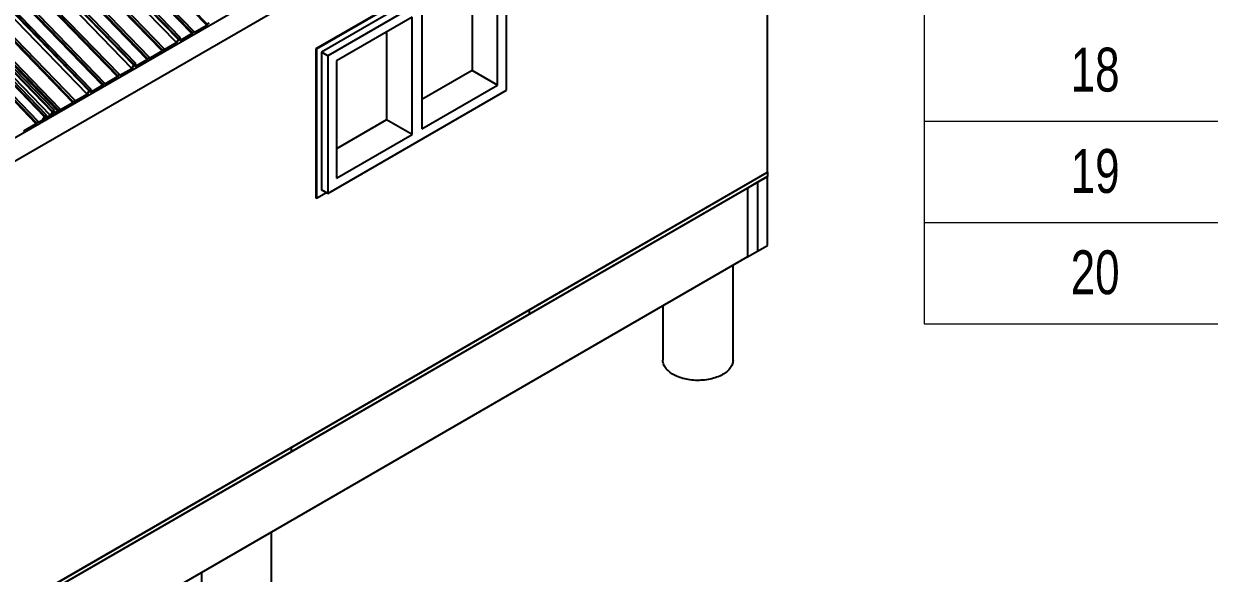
# Model space of a CAD drawing. Header units: inches. Extents: x 0.4 to 16.6, y 0.2 to 10.8.
# Drawn here: x 7.165 to 10.545, y 3.79 to 5.354 of the extents above; entities that cross this region are included whole.
import ezdxf

# ---------------------------------------------------------------- set-up
doc = ezdxf.new("R2010")
doc.units = ezdxf.units.IN
doc.header["$MEASUREMENT"] = 0
doc.styles.add('SLDTEXTSTYLE0', font='TXT', dxfattribs={"width": 0.75})

# ---------------------------------------------------------------- blocks, each defined once
blk = doc.blocks.new('SW_TABLEANNOTATION_0')
at = {"color": 0, "linetype": 'Continuous', "lineweight": 0}
for p, q in [((0, 0), (0, -6.1419)), ((0, -5.5649), (6.6439, -5.5649)), ((0, -5.8534), (6.6439, -5.8534)), ((0, -6.1419), (6.6439, -6.1419))]:
    blk.add_line(p, q, dxfattribs=at)
at = {"color": 0, "linetype": 'Continuous', "lineweight": 0, "char_height": 0.125, "attachment_point": 1, "style": 'SLDTEXTSTYLE0'}
for s, insert in [('18', (0.4171, -5.3559)), ('19', (0.4171, -5.6444)), ('20', (0.4171, -5.9329))]:
    blk.add_mtext(s, dxfattribs=dict(at, insert=insert))

msp = doc.modelspace()

# ---------------------------------------------------------------- linework, layer by layer
at = {"color": 7, "linetype": 'Continuous', "lineweight": 25}
for p, q in [((7.6445, 5.3261), (6.3815, 6.6304)), ((7.6461, 5.3282), (6.3832, 6.6325)), ((7.6515, 5.3313), (6.3885, 6.6355)), ((7.6869, 5.3506), (6.4239, 6.6548)), ((7.6886, 5.3527), (6.4256, 6.657)), ((7.6004, 5.3007), (6.3374, 6.6049)), ((7.6063, 5.3098), (6.3433, 6.6141)), ((7.607, 5.3114), (6.344, 6.6156)), ((7.6123, 5.3144), (6.3493, 6.6187)), ((7.5172, 5.2526), (6.2542, 6.5569)), ((7.5189, 5.2548), (6.2559, 6.559)), ((7.5242, 5.2578), (6.2612, 6.5621)), ((7.5596, 5.2771), (6.2966, 6.5814)), ((7.5613, 5.2792), (6.2983, 6.5835)), ((7.5666, 5.2823), (6.3036, 6.5865)), ((7.4731, 5.2272), (6.2102, 6.5314)), ((7.479, 5.2364), (6.216, 6.5406)), ((7.4797, 5.2379), (6.2167, 6.5421)), ((7.485, 5.2409), (6.222, 6.5452)), ((9.6745, 6.4919), (5.2834, 3.9569)), ((7.3969, 5.1843), (6.1339, 6.4886)), ((7.4323, 5.2037), (6.1694, 6.5079)), ((7.434, 5.2058), (6.171, 6.51)), ((7.4393, 5.2088), (6.1763, 6.5131)), ((7.3459, 5.1537), (6.0829, 6.458)), ((7.3518, 5.1629), (6.0888, 6.4671)), ((7.3524, 5.1644), (6.0894, 6.4686)), ((7.3577, 5.1675), (6.0947, 6.4717)), ((7.3899, 5.1792), (6.1269, 6.4834)), ((7.3916, 5.1813), (6.1286, 6.4855)), ((5.2834, 3.8916), (9.6745, 6.4266)), ((7.3051, 5.1302), (6.0421, 6.4344)), ((7.3067, 5.1323), (6.0437, 6.4365)), ((7.312, 5.1354), (6.049, 6.4396)), ((7.2245, 5.0894), (5.9615, 6.3936)), ((7.2251, 5.0909), (5.9621, 6.3952)), ((7.2304, 5.094), (5.9674, 6.3982)), ((7.2412, 5.0933), (5.9782, 6.3976)), ((7.2471, 5.1025), (5.9841, 6.4067)), ((7.2478, 5.104), (5.9848, 6.4082)), ((7.2531, 5.1071), (5.9901, 6.4113)), ((7.2626, 5.1057), (5.9997, 6.4099)), ((7.2643, 5.1078), (6.0013, 6.412)), ((7.2696, 5.1109), (6.0066, 6.4151)), ((7.2004, 5.0698), (5.9374, 6.374)), ((7.2021, 5.0719), (5.9391, 6.3761)), ((7.2074, 5.0749), (5.9444, 6.3792)), ((9.2851, 4.9314), (9.2851, 6.2018)), ((8.5356, 5.5929), (7.9982, 5.2827)), ((8.537, 5.5921), (7.9996, 5.2819)), ((8.5228, 5.5676), (8.0137, 5.2737)), ((8.5409, 5.5572), (8.0318, 5.2633)), ((8.5409, 5.1653), (8.5409, 5.5572)), ((8.5159, 5.1797), (8.5159, 5.5139)), ((8.4434, 5.4721), (8.4434, 5.2215)), ((8.2722, 5.3732), (8.0568, 5.2489)), ((8.2722, 5.039), (8.2722, 5.3732)), ((8.3005, 5.3895), (8.3005, 5.0553)), ((7.6517, 5.3301), (7.6868, 5.3504)), ((7.6518, 5.3304), (7.6869, 5.3506)), ((7.6868, 5.3504), (7.6885, 5.3525)), ((7.6886, 5.3527), (7.6869, 5.3506)), ((7.6885, 5.3525), (7.6938, 5.3555)), ((7.6939, 5.3558), (7.6886, 5.3527)), ((7.6004, 5.3007), (7.6063, 5.3098)), ((7.6066, 5.3099), (7.6005, 5.3006)), ((7.6063, 5.3098), (7.607, 5.3114)), ((7.6066, 5.31), (7.6071, 5.3113)), ((7.6107, 5.3064), (7.6068, 5.3105)), ((7.6123, 5.3144), (7.607, 5.3114)), ((7.6119, 5.314), (7.6071, 5.3113)), ((7.6107, 5.3064), (7.6444, 5.3259)), ((7.6113, 5.3127), (7.6107, 5.3134)), ((7.6113, 5.3127), (7.6107, 5.3133)), ((7.6107, 5.3064), (7.6113, 5.3127)), ((7.611, 5.3068), (7.6445, 5.3261)), ((7.6116, 5.3129), (7.611, 5.3068)), ((7.6113, 5.3127), (7.6119, 5.314)), ((7.6113, 5.3127), (7.6113, 5.3127)), ((7.6116, 5.3129), (7.6123, 5.3144)), ((7.6444, 5.3259), (7.646, 5.328)), ((7.6461, 5.3282), (7.6445, 5.3261)), ((7.6513, 5.331), (7.646, 5.328)), ((7.6515, 5.3313), (7.6461, 5.3282)), ((7.6517, 5.3301), (7.651, 5.3308)), ((7.6517, 5.3301), (7.6513, 5.331)), ((7.6515, 5.3313), (7.6518, 5.3304)), ((8.1997, 5.3314), (8.1997, 5.0809)), ((7.5244, 5.2566), (7.5595, 5.2769)), ((7.5245, 5.2569), (7.5596, 5.2771)), ((7.5595, 5.2769), (7.5612, 5.279)), ((7.5613, 5.2792), (7.5596, 5.2771)), ((7.5612, 5.279), (7.5665, 5.2821)), ((7.5666, 5.2823), (7.5613, 5.2792)), ((7.5669, 5.2811), (7.5662, 5.2819)), ((7.5669, 5.2811), (7.5665, 5.2821)), ((7.5666, 5.2823), (7.567, 5.2814)), ((7.5669, 5.2811), (7.6005, 5.3006)), ((7.567, 5.2814), (7.6004, 5.3007)), ((7.9996, 5.2819), (7.9982, 5.2827)), ((7.9982, 5.2827), (7.9982, 4.8581)), ((7.9996, 5.2819), (7.9996, 4.8573)), ((8.0137, 5.2737), (8.0137, 4.8818)), ((8.0318, 5.2633), (8.0137, 5.2737)), ((7.479, 5.2364), (7.4797, 5.2379)), ((7.4793, 5.2365), (7.4799, 5.2378)), ((7.485, 5.2409), (7.4797, 5.2379)), ((7.4846, 5.2405), (7.4799, 5.2378)), ((7.4834, 5.233), (7.5171, 5.2524)), ((7.484, 5.2392), (7.4834, 5.2398)), ((7.4834, 5.233), (7.484, 5.2392)), ((7.4841, 5.2393), (7.4835, 5.2399)), ((7.4838, 5.2333), (7.5172, 5.2526)), ((7.4843, 5.2394), (7.4838, 5.2333)), ((7.484, 5.2392), (7.4841, 5.2393)), ((7.4841, 5.2393), (7.4846, 5.2405)), ((7.4843, 5.2394), (7.485, 5.2409)), ((7.5171, 5.2524), (7.5188, 5.2545)), ((7.5189, 5.2548), (7.5172, 5.2526)), ((7.5241, 5.2576), (7.5188, 5.2545)), ((7.5242, 5.2578), (7.5189, 5.2548)), ((7.5244, 5.2566), (7.5237, 5.2574)), ((7.5244, 5.2566), (7.5241, 5.2576)), ((7.5242, 5.2578), (7.5245, 5.2569)), ((8.0318, 5.2633), (8.0318, 4.8714)), ((8.0568, 5.2489), (8.0568, 4.9147)), ((7.4322, 5.2034), (7.4339, 5.2055)), ((7.434, 5.2058), (7.4323, 5.2037)), ((7.4339, 5.2055), (7.4392, 5.2086)), ((7.4393, 5.2088), (7.434, 5.2058)), ((7.4396, 5.2077), (7.4389, 5.2084)), ((7.4396, 5.2077), (7.4392, 5.2086)), ((7.4393, 5.2088), (7.4397, 5.2079)), ((7.4396, 5.2077), (7.4733, 5.2271)), ((7.4397, 5.2079), (7.4731, 5.2272)), ((7.4731, 5.2272), (7.479, 5.2364)), ((7.4793, 5.2364), (7.4733, 5.2271)), ((7.4834, 5.233), (7.4795, 5.237)), ((8.4434, 5.2215), (8.3005, 5.139)), ((8.5159, 5.1797), (8.4434, 5.2215)), ((7.3562, 5.1595), (7.3898, 5.1789)), ((7.3565, 5.1599), (7.3899, 5.1792)), ((7.3898, 5.1789), (7.3915, 5.181)), ((7.3916, 5.1813), (7.3899, 5.1792)), ((7.3968, 5.1841), (7.3915, 5.181)), ((7.3969, 5.1843), (7.3916, 5.1813)), ((7.3972, 5.1832), (7.3964, 5.1839)), ((7.3972, 5.1832), (7.3968, 5.1841)), ((7.3969, 5.1843), (7.3973, 5.1834)), ((7.3972, 5.1832), (7.4322, 5.2034)), ((7.3973, 5.1834), (7.4323, 5.2037)), ((8.3005, 5.0553), (8.5159, 5.1797)), ((7.3123, 5.1342), (7.346, 5.1536)), ((7.3124, 5.1344), (7.3459, 5.1537)), ((7.3459, 5.1537), (7.3518, 5.1629)), ((7.352, 5.163), (7.346, 5.1536)), ((7.3518, 5.1629), (7.3524, 5.1644)), ((7.352, 5.163), (7.3526, 5.1643)), ((7.3562, 5.1595), (7.3522, 5.1635)), ((7.3577, 5.1675), (7.3524, 5.1644)), ((7.3573, 5.1671), (7.3526, 5.1643)), ((7.3568, 5.1657), (7.3561, 5.1664)), ((7.3568, 5.1658), (7.3562, 5.1664)), ((7.3562, 5.1595), (7.3568, 5.1657)), ((7.3571, 5.1659), (7.3565, 5.1599)), ((7.3568, 5.1658), (7.3573, 5.1671)), ((7.3568, 5.1657), (7.3568, 5.1658)), ((7.3571, 5.1659), (7.3577, 5.1675)), ((8.0318, 4.8714), (8.5409, 5.1653)), ((7.2625, 5.1054), (7.2289, 5.086)), ((7.2292, 5.0864), (7.2626, 5.1057)), ((7.2471, 5.1025), (7.2478, 5.104)), ((7.2473, 5.1026), (7.2474, 5.1026)), ((7.2474, 5.1026), (7.2479, 5.1039)), ((7.2531, 5.1071), (7.2478, 5.104)), ((7.2527, 5.1066), (7.2479, 5.1039)), ((7.2521, 5.1054), (7.2515, 5.106)), ((7.2521, 5.1053), (7.2515, 5.106)), ((7.2515, 5.0991), (7.2521, 5.1053)), ((7.2524, 5.1055), (7.2518, 5.0992)), ((7.2521, 5.1054), (7.2527, 5.1066)), ((7.2521, 5.1053), (7.2521, 5.1054)), ((7.2524, 5.1055), (7.2531, 5.1071)), ((7.2625, 5.1054), (7.2642, 5.1076)), ((7.2643, 5.1078), (7.2626, 5.1057)), ((7.2695, 5.1106), (7.2642, 5.1076)), ((7.2696, 5.1109), (7.2643, 5.1078)), ((7.2699, 5.1097), (7.2692, 5.1104)), ((7.2699, 5.1097), (7.2695, 5.1106)), ((7.2696, 5.1109), (7.27, 5.1099)), ((7.2699, 5.1097), (7.305, 5.1299)), ((7.27, 5.1099), (7.3051, 5.1302)), ((7.305, 5.1299), (7.3066, 5.132)), ((7.3067, 5.1323), (7.3051, 5.1302)), ((7.3066, 5.132), (7.3119, 5.1351)), ((7.312, 5.1354), (7.3067, 5.1323)), ((7.3123, 5.1342), (7.3116, 5.1349)), ((7.3123, 5.1342), (7.3119, 5.1351)), ((7.312, 5.1354), (7.3124, 5.1344)), ((7.1652, 5.0493), (7.2003, 5.0695)), ((7.1653, 5.0495), (7.2004, 5.0698)), ((7.2003, 5.0695), (7.202, 5.0716)), ((7.2021, 5.0719), (7.2004, 5.0698)), ((7.202, 5.0716), (7.2073, 5.0747)), ((7.2074, 5.0749), (7.2021, 5.0719)), ((7.2077, 5.0738), (7.2069, 5.0745)), ((7.2077, 5.0738), (7.2073, 5.0747)), ((7.2074, 5.0749), (7.2078, 5.074)), ((7.2077, 5.0738), (7.2413, 5.0932)), ((7.2078, 5.074), (7.2412, 5.0933)), ((7.2184, 5.08), (7.2245, 5.0894)), ((7.2187, 5.0801), (7.2184, 5.08)), ((7.2187, 5.0801), (7.2247, 5.0895)), ((7.2245, 5.0894), (7.2251, 5.0909)), ((7.2248, 5.0896), (7.2253, 5.0908)), ((7.2251, 5.0909), (7.2304, 5.094)), ((7.2253, 5.0908), (7.23, 5.0936)), ((7.2295, 5.0922), (7.2288, 5.0929)), ((7.2295, 5.0923), (7.2289, 5.0929)), ((7.2289, 5.086), (7.2295, 5.0922)), ((7.2292, 5.0864), (7.2298, 5.0925)), ((7.2295, 5.0923), (7.23, 5.0936)), ((7.2295, 5.0923), (7.2295, 5.0922)), ((7.2298, 5.0925), (7.2304, 5.094)), ((7.2412, 5.0933), (7.2471, 5.1025)), ((7.2473, 5.1026), (7.2413, 5.0932)), ((7.2515, 5.0991), (7.2518, 5.0992)), ((8.1997, 5.0809), (8.0568, 4.9983)), ((8.2722, 5.039), (8.1997, 5.0809)), ((7.165, 5.0504), (7.1653, 5.0495)), ((8.0568, 4.9147), (8.2722, 5.039)), ((5.2122, 2.5802), (9.2851, 4.9314)), ((8.6063, 4.5396), (9.2851, 4.9314)), ((8.6063, 4.5273), (9.2851, 4.9192)), ((9.2568, 4.9029), (9.2285, 4.8865)), ((9.2851, 4.9192), (9.2568, 4.9029)), ((9.2568, 4.9029), (9.2568, 4.7069)), ((9.2851, 4.9314), (9.2851, 4.9192)), ((9.2851, 4.7232), (9.2851, 4.9192)), ((9.2285, 4.8865), (7.2769, 3.7599)), ((7.9996, 4.8573), (8.0279, 4.8736)), ((8.0318, 4.8714), (8.0137, 4.8818)), ((9.2285, 4.8865), (9.2285, 4.6906)), ((7.9996, 4.8573), (7.9982, 4.8581)), ((9.2285, 4.6906), (9.2568, 4.7069)), ((9.2568, 4.7069), (9.2851, 4.7232)), ((9.2285, 4.6906), (7.2769, 3.5639)), ((9.1871, 4.3966), (9.1871, 4.6667)), ((9.1586, 4.6502), (9.157, 4.6493)), ((7.9275, 4.1477), (8.6063, 4.5396)), ((8.6063, 4.5396), (8.6063, 4.5273)), ((8.9871, 4.5512), (8.9871, 4.3966)), ((7.9275, 4.1355), (8.6063, 4.5273)), ((7.2486, 3.7558), (7.9275, 4.1477)), ((7.2486, 3.7436), (7.9275, 4.1355)), ((7.9275, 4.1477), (7.9275, 4.1355)), ((7.8434, 3.891), (7.8418, 3.89)), ((7.8719, 3.6374), (7.8719, 3.9074)), ((7.6719, 3.7919), (7.6719, 3.6374))]:
    msp.add_line(p, q, dxfattribs=at)
at = {"color": 7, "linetype": 'Continuous', "lineweight": 25, "flags": 128}
msp.add_lwpolyline([(9.1871, 4.3966), (9.1871, 4.3962), (9.1869, 4.3932), (9.1865, 4.3902), (9.1858, 4.3871), (9.1848, 4.3841), (9.1835, 4.3812), (9.1819, 4.3783), (9.1801, 4.3754), (9.1781, 4.3726), (9.1757, 4.3699), (9.1732, 4.3672), (9.1704, 4.3646), (9.1673, 4.3621), (9.1641, 4.3597), (9.1606, 4.3574), (9.1569, 4.3553), (9.153, 4.3532), (9.149, 4.3512), (9.1447, 4.3494), (9.1403, 4.3477), (9.1358, 4.3462), (9.1311, 4.3448), (9.1263, 4.3435), (9.1214, 4.3424), (9.1164, 4.3414), (9.1113, 4.3406), (9.1061, 4.3399), (9.1009, 4.3394), (9.0957, 4.3391), (9.0904, 4.3389), (9.0851, 4.3389), (9.0799, 4.339), (9.0746, 4.3393), (9.0694, 4.3398), (9.0642, 4.3404), (9.0591, 4.3412), (9.0541, 4.3421), (9.0492, 4.3432), (9.0443, 4.3444), (9.0396, 4.3458), (9.035, 4.3473), (9.0306, 4.349), (9.0263, 4.3508), (9.0222, 4.3527), (9.0183, 4.3547), (9.0146, 4.3569), (9.011, 4.3592), (9.0077, 4.3615), (9.0046, 4.364), (9.0018, 4.3666), (8.9991, 4.3692), (8.9967, 4.3719), (8.9946, 4.3747), (8.9927, 4.3775), (8.9911, 4.3805), (8.9898, 4.3834), (8.9887, 4.3864), (8.9879, 4.3894), (8.9874, 4.3924), (8.9871, 4.3955), (8.9871, 4.3966)], dxfattribs=at)
at = {"color": 7, "linetype": 'Continuous', "lineweight": 25}
for centre in [(7.6061, 5.3102), (7.4788, 5.2367), (7.3516, 5.1633), (7.2243, 5.0898)]:
    msp.add_arc(centre, 0.000523, 326.7294, 336.3338, dxfattribs=at)

# ---------------------------------------------------------------- block references
at = {"color": 7, "linetype": 'Continuous', "lineweight": 0}
msp.add_blockref('SW_TABLEANNOTATION_0', (9.7323, 10.6421), dxfattribs=at)

doc.saveas('drawing.dxf')
